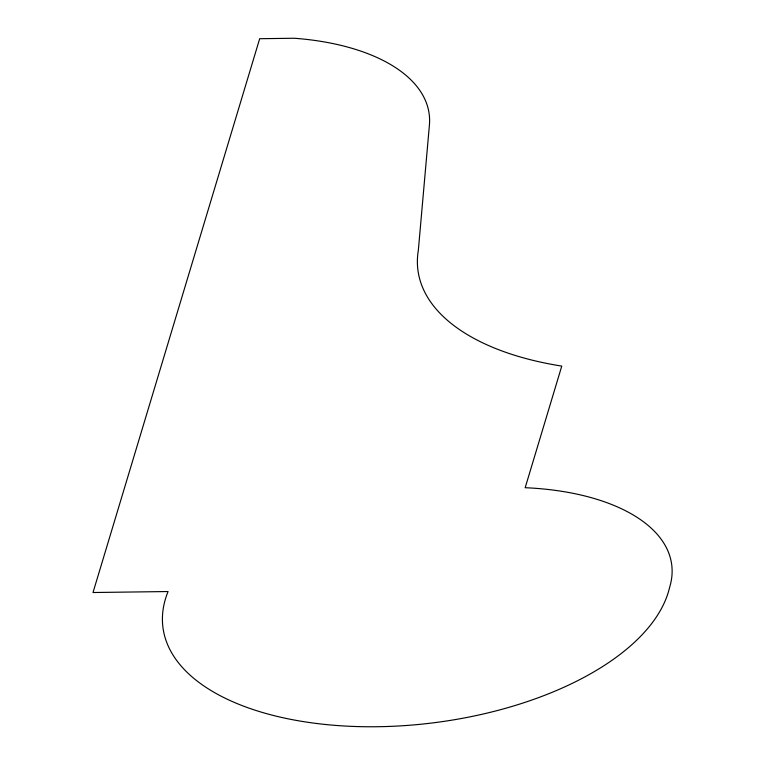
<?xml version="1.0" encoding="UTF-8"?>
<svg xmlns="http://www.w3.org/2000/svg" width="765" height="765" viewBox="0 0 765 765"><rect width="100%" height="100%" fill="white"/><g stroke="black" fill="none" stroke-linecap="round" stroke-linejoin="round"><path stroke-width="1.15" d="M429.5 124.064L418.331 250.356A260.425 130.605 -7.1 0 0 561.768 366.091L525.173 487.716A199.292 99.947 -7.1 0 1 669.595 587.424A255.969 128.367 -7.1 0 1 375.013 726.75A255.969 128.367 -7.1 0 1 168.071 591.536L93.014 592.521L259.679 38.709L294.315 38.25A198.221 99.412 -7.1 0 1 429.5 124.064"/></g></svg>
